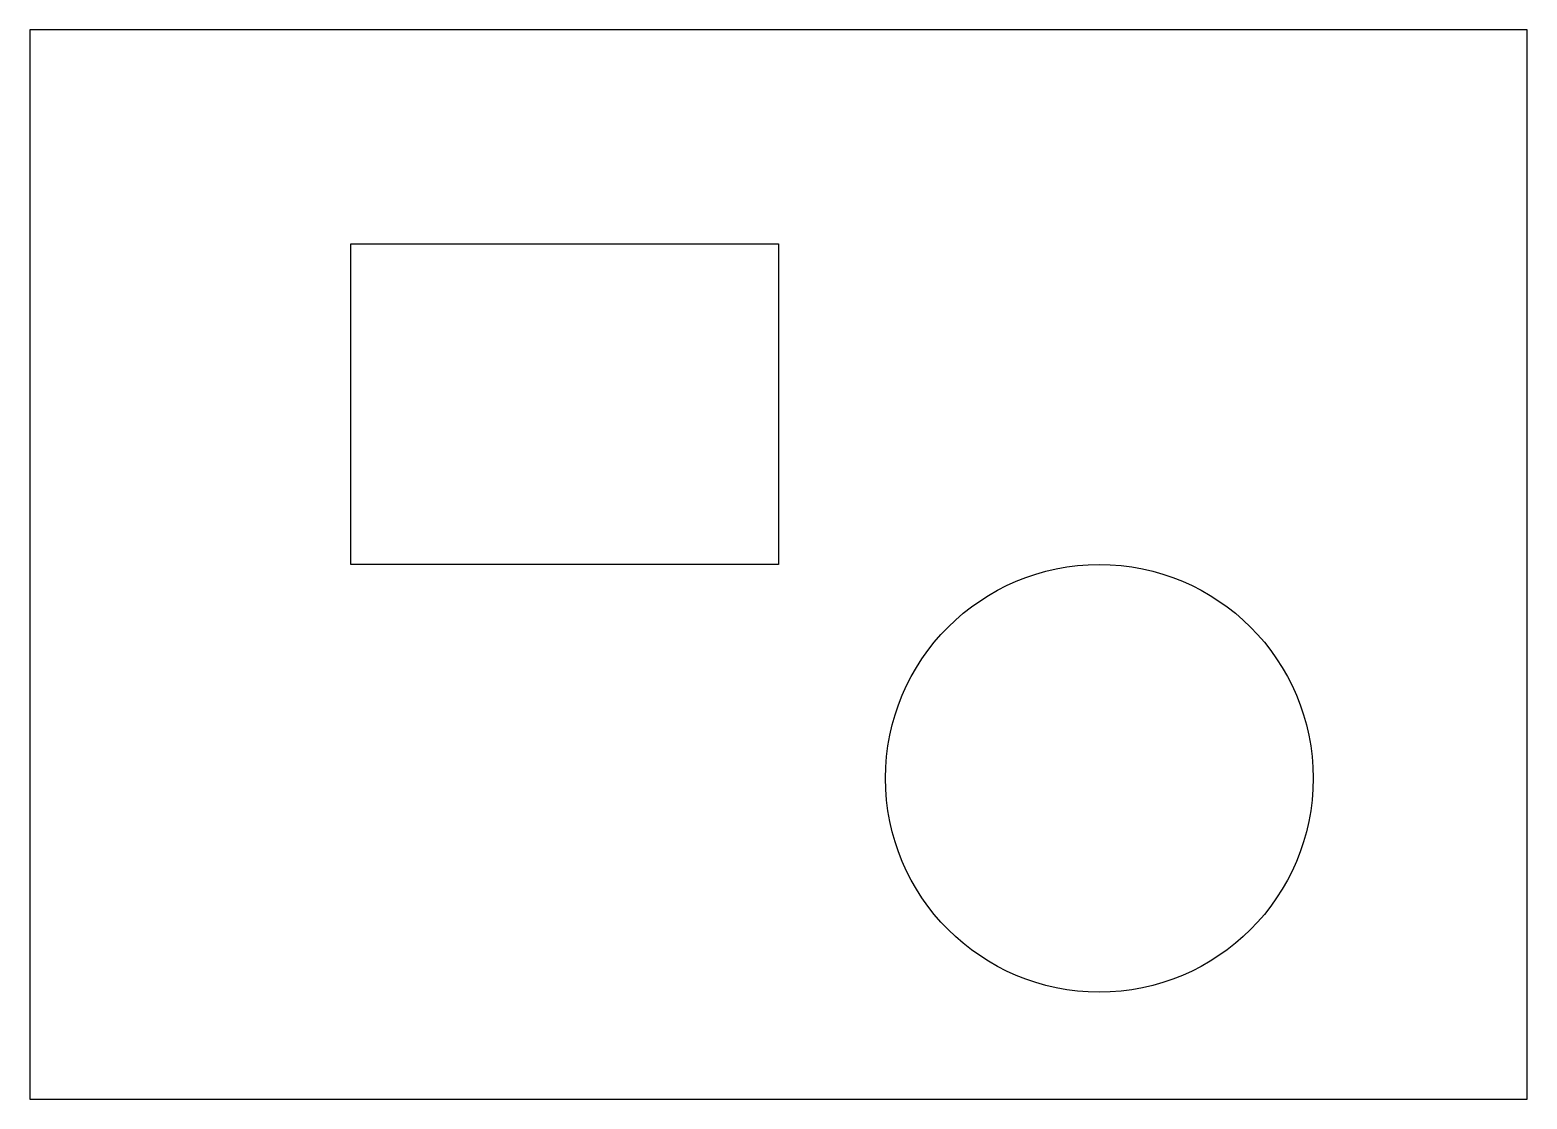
# Model space of a CAD drawing. Header units: millimetres. Extents: x 160 to 230, y -50 to 0.
import ezdxf

# ---------------------------------------------------------------- set-up
doc = ezdxf.new("R2010")
doc.units = ezdxf.units.MM

msp = doc.modelspace()

# ---------------------------------------------------------------- linework, layer by layer
for points in [[(160, -50), (230, -50), (230, 0), (160, 0)], [(175, -10), (195, -10), (195, -25), (175, -25)]]:
    msp.add_lwpolyline(points, close=True)
msp.add_circle((210, -35), 10)

doc.saveas('drawing.dxf')
